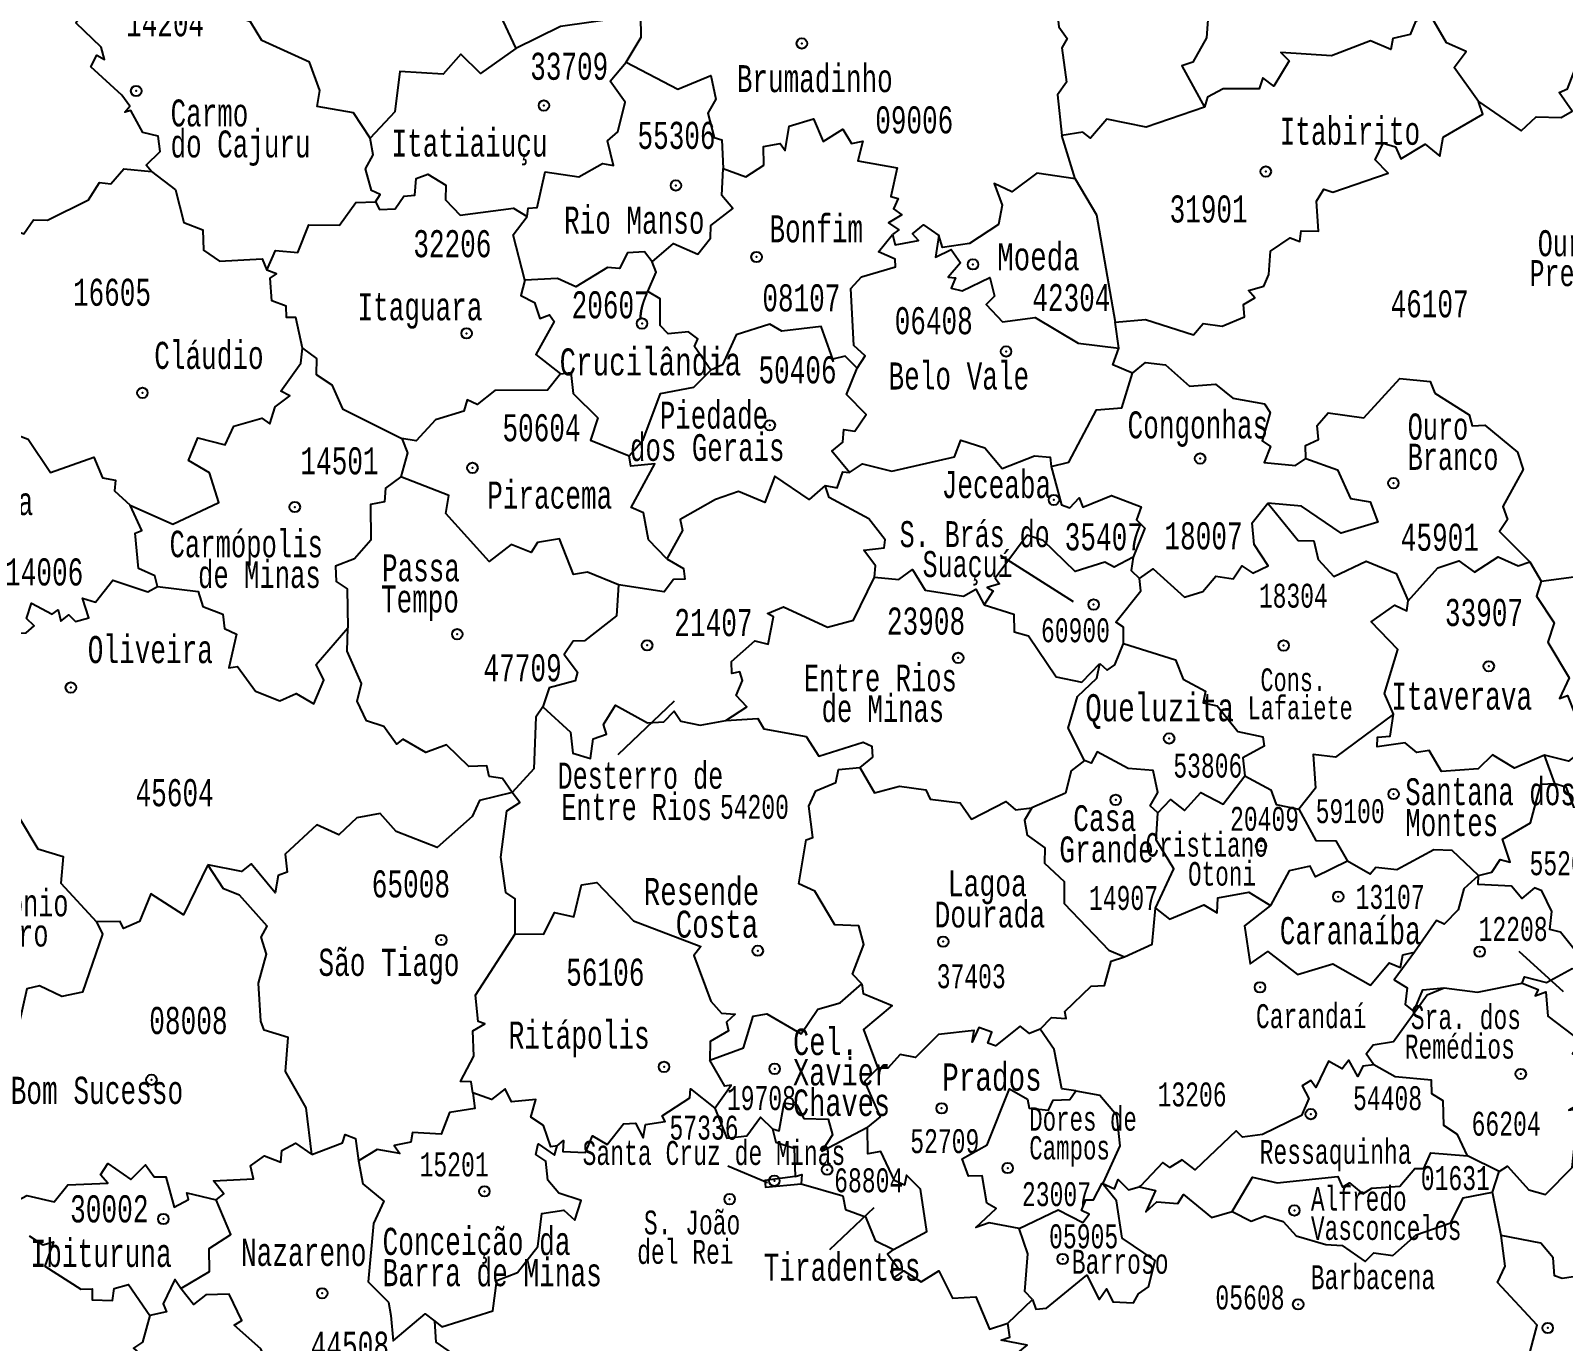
# Model space of a CAD drawing. Header units: millimetres. Extents: x 9851 to 10267, y 23387 to 23778.
# Drawn here: x 10142.13 to 10155.29, y 23512.22 to 23523.47 of the extents above; entities that cross this region are included whole.
import ezdxf
from ezdxf.enums import TextEntityAlignment as Align

# ---------------------------------------------------------------- set-up
doc = ezdxf.new("R2010")
doc.units = ezdxf.units.MM
doc.layers.add('3', color=7, linetype='Continuous')
doc.styles.add('MONOTXT', font='MONOTXT', dxfattribs={"height": 0.2})

# ---------------------------------------------------------------- blocks, each defined once
blk = doc.blocks.new('SEDE')
at = {"layer": '3', "color": 7, "linetype": 'Continuous'}
blk.add_circle((0, 0), 0.00451, dxfattribs=at)

msp = doc.modelspace()

# ---------------------------------------------------------------- linework, layer by layer
at = {"color": 7, "linetype": 'Continuous'}
for p, q in [((10151.102, 23522.198), (10150.988, 23522.57)), ((10151.476, 23520.745), (10151.444, 23520.968)), ((10151.088, 23518.567), (10150.46, 23518.964)), ((10155.004, 23518.909), (10155.102, 23518.743)), ((10147.658, 23517.712), (10147.176, 23517.252)), ((10155.219, 23517.006), (10155.13, 23517.251)), ((10155.292, 23515.218), (10154.913, 23515.565)), ((10148.459, 23513.579), (10148.119, 23513.72)), ((10154.741, 23513.675), (10154.47, 23513.811)), ((10154.684, 23513.499), (10154.741, 23513.675)), ((10154.758, 23513.127), (10154.684, 23513.499)), ((10149.372, 23513.363), (10148.993, 23513.002)), ((10150.523, 23512.373), (10150.735, 23512.578))]:
    msp.add_line(p, q, dxfattribs=at)
for points in [[(10145.334, 23525.121), (10145.621, 23524.954), (10145.592, 23524.827), (10145.769, 23524.664), (10145.79, 23524.52), (10145.679, 23524.464), (10145.769, 23524.225), (10145.701, 23524.124), (10145.783, 23524.016), (10145.979, 23523.997), (10145.978, 23523.774), (10146.142, 23523.652), (10146.3, 23523.317)], [(10152.92, 23524.504), (10152.593, 23524.268), (10152.257, 23523.803), (10152.229, 23523.407), (10152.111, 23523.198), (10152.016, 23523.168), (10152.211, 23522.813)], [(10150.734, 23524.223), (10150.835, 23524.161), (10150.8, 23524.033), (10150.919, 23523.885), (10150.96, 23523.504), (10151.034, 23523.402), (10150.988, 23523.323), (10151.027, 23523.028), (10150.951, 23522.92), (10150.988, 23522.57)], [(10143.172, 23522.26), (10143.126, 23522.314), (10143.246, 23522.433), (10143.229, 23522.563), (10143.098, 23522.595), (10142.995, 23522.785), (10142.943, 23522.769), (10142.985, 23522.822), (10142.917, 23522.915), (10142.651, 23523.16), (10142.704, 23523.259), (10142.769, 23523.223), (10142.741, 23523.327), (10142.523, 23523.538), (10142.639, 23523.709), (10142.331, 23523.703), (10142.321, 23523.78), (10142.144, 23523.891)], [(10145.05, 23522.547), (10144.905, 23522.765), (10144.594, 23522.818), (10144.616, 23522.956), (10144.528, 23523.198), (10144.119, 23523.386), (10144.022, 23523.547), (10143.585, 23523.712), (10143.631, 23523.893), (10143.573, 23523.942)], [(10147.23, 23523.582), (10146.684, 23523.506), (10146.3, 23523.317)], [(10147.248, 23523.198), (10147.376, 23523.413), (10147.374, 23523.6)], [(10154.147, 23523.61), (10154.022, 23523.548), (10153.977, 23523.438), (10153.829, 23523.403), (10153.81, 23523.309), (10153.638, 23523.383), (10153.303, 23523.253), (10152.868, 23523.281), (10152.938, 23523.21), (10152.808, 23522.992), (10152.713, 23523.065), (10152.68, 23522.969), (10152.371, 23522.97), (10152.237, 23522.9), (10152.211, 23522.813)], [(10154.563, 23522.862), (10154.355, 23523.154), (10154.458, 23523.291), (10154.29, 23523.366), (10154.147, 23523.61)], [(10146.3, 23523.317), (10145.995, 23523.102), (10145.828, 23523.267), (10145.676, 23523.095), (10145.303, 23523.12), (10145.26, 23522.774), (10145.05, 23522.547)], [(10146.396, 23521.875), (10146.405, 23521.946), (10146.482, 23521.953), (10146.552, 23522.258), (10146.841, 23522.215), (10147.043, 23522.329), (10147.138, 23522.312), (10147.088, 23522.523), (10147.174, 23522.601), (10147.239, 23522.855), (10147.109, 23523.036), (10147.248, 23523.198)], [(10147.248, 23523.198), (10147.689, 23522.968), (10147.974, 23523.084), (10148.017, 23522.881), (10147.947, 23522.761), (10148.002, 23522.552), (10148.069, 23522.533), (10148.08, 23522.285)], [(10154.563, 23522.862), (10154.929, 23522.61), (10155.059, 23522.73), (10155.274, 23522.723), (10155.368, 23522.779), (10155.256, 23522.939), (10155.327, 23522.969), (10155.412, 23523.185)], [(10152.211, 23522.813), (10151.71, 23522.64), (10151.373, 23522.709), (10151.233, 23522.547), (10151.166, 23522.599), (10150.988, 23522.57)], [(10151.444, 23520.968), (10151.704, 23520.99), (10152.118, 23520.858), (10152.2, 23520.956), (10152.363, 23520.933), (10152.555, 23521.014), (10152.547, 23521.118), (10152.643, 23521.177), (10152.59, 23521.24), (10152.722, 23521.275), (10152.764, 23521.376), (10152.779, 23521.578), (10152.946, 23521.69), (10153.03, 23521.66), (10153.042, 23521.751), (10153.189, 23521.748), (10153.172, 23522.007), (10153.235, 23522.108), (10153.312, 23522.082), (10153.788, 23522.246), (10153.678, 23522.361), (10153.746, 23522.504), (10153.85, 23522.472), (10153.898, 23522.37), (10154.105, 23522.494), (10154.233, 23522.391), (10154.261, 23522.554), (10154.6, 23522.753), (10154.563, 23522.862)], [(10148.08, 23522.285), (10148.273, 23522.215), (10148.429, 23522.315), (10148.425, 23522.474), (10148.57, 23522.502), (10148.612, 23522.441), (10148.647, 23522.65), (10148.854, 23522.713), (10148.939, 23522.517), (10149.106, 23522.625), (10149.181, 23522.501), (10149.278, 23522.521), (10149.237, 23522.353), (10149.574, 23522.291), (10149.519, 23522.047), (10149.581, 23522.03), (10149.542, 23521.94), (10149.612, 23521.888), (10149.499, 23521.821), (10149.588, 23521.759), (10149.534, 23521.72)], [(10145.096, 23521.999), (10145.135, 23522.064), (10145.061, 23522.098), (10145.008, 23522.283), (10145.076, 23522.405), (10145.05, 23522.547)], [(10141.704, 23522.203), (10141.81, 23522.186), (10141.794, 23522.011), (10141.93, 23521.878), (10141.91, 23521.704), (10141.99, 23521.76), (10142.075, 23521.726), (10142.158, 23521.846), (10142.28, 23521.843), (10142.63, 23522.018), (10142.725, 23522.167), (10142.822, 23522.156), (10142.936, 23522.284), (10143.172, 23522.26)], [(10143.172, 23522.26), (10143.378, 23522.103), (10143.449, 23521.824), (10143.613, 23521.759), (10143.619, 23521.585), (10143.757, 23521.491), (10144.121, 23521.51), (10144.161, 23521.414)], [(10145.096, 23521.999), (10145.13, 23521.935), (10145.263, 23521.94), (10145.337, 23522.05), (10145.432, 23522.057), (10145.443, 23522.202), (10145.544, 23522.238), (10145.699, 23522.142), (10145.697, 23522.018), (10145.822, 23521.887), (10146.279, 23521.946), (10146.396, 23521.875)], [(10147.47, 23521.486), (10147.654, 23521.643), (10147.861, 23521.551), (10147.972, 23521.688), (10147.974, 23521.797), (10148.163, 23521.944), (10148.067, 23522.055), (10148.08, 23522.285)], [(10151.102, 23522.198), (10150.771, 23522.247), (10150.557, 23522.085), (10150.406, 23522.157), (10150.474, 23521.971), (10150.444, 23521.806), (10150.193, 23521.643), (10149.962, 23521.609), (10149.932, 23521.711)], [(10151.102, 23522.198), (10151.284, 23521.888), (10151.444, 23520.968)], [(10144.161, 23521.414), (10144.237, 23521.582), (10144.428, 23521.564), (10144.524, 23521.803), (10144.785, 23521.799), (10144.927, 23521.995), (10145.096, 23521.999)], [(10146.378, 23521.327), (10146.278, 23521.717), (10146.396, 23521.875)], [(10149.231, 23520.573), (10149.298, 23520.678), (10149.2, 23520.766), (10149.176, 23521.255), (10149.268, 23521.357), (10149.56, 23521.441), (10149.555, 23521.509), (10149.414, 23521.572), (10149.534, 23521.72)], [(10149.534, 23521.72), (10149.555, 23521.632), (10149.756, 23521.668), (10149.706, 23521.725), (10149.798, 23521.804), (10149.932, 23521.711)], [(10149.932, 23521.711), (10149.901, 23521.526), (10150.037, 23521.59), (10150.117, 23521.476), (10150.012, 23521.353), (10150.073, 23521.347), (10150.038, 23521.26), (10150.132, 23521.237), (10150.37, 23521.352), (10150.41, 23521.191), (10150.336, 23521.119), (10150.478, 23520.971), (10150.759, 23521.008), (10151.126, 23520.786), (10151.476, 23520.745)], [(10147.47, 23521.486), (10147.403, 23521.571), (10147.258, 23521.561), (10147.191, 23521.429), (10147.086, 23521.436), (10146.815, 23521.271), (10146.657, 23521.342), (10146.378, 23521.327)], [(10147.974, 23520.555), (10147.833, 23520.759), (10147.861, 23520.824), (10147.781, 23520.883), (10147.607, 23520.867), (10147.539, 23520.939), (10147.54, 23521.168), (10147.433, 23521.23), (10147.505, 23521.397), (10147.47, 23521.486)], [(10144.469, 23520.744), (10144.412, 23521.007), (10144.331, 23521.007), (10144.327, 23521.105), (10144.205, 23521.15), (10144.19, 23521.344), (10144.244, 23521.383), (10144.161, 23521.414)], [(10146.378, 23521.327), (10146.342, 23521.196), (10146.459, 23521.137), (10146.505, 23520.999), (10146.59, 23521.031), (10146.63, 23520.974), (10146.472, 23520.691), (10146.682, 23520.525)], [(10149.231, 23520.573), (10149.127, 23520.675), (10149.022, 23520.649), (10148.922, 23520.929), (10148.583, 23520.889), (10148.48, 23520.951), (10148.192, 23520.857), (10148.073, 23520.602), (10147.974, 23520.555)], [(10142.988, 23519.397), (10143.355, 23519.234), (10143.75, 23519.418), (10143.669, 23519.674), (10143.49, 23519.779), (10143.57, 23519.973), (10143.805, 23519.913), (10143.879, 23520.073), (10144.118, 23520.142), (10144.187, 23520.093), (10144.234, 23520.241), (10144.359, 23520.335), (10144.282, 23520.374), (10144.453, 23520.614), (10144.469, 23520.744)], [(10144.469, 23520.744), (10144.588, 23520.655), (10144.585, 23520.519), (10144.719, 23520.429), (10144.811, 23520.222), (10145.322, 23519.968)], [(10151.593, 23520.529), (10151.426, 23520.601), (10151.476, 23520.745)], [(10146.682, 23520.525), (10146.773, 23520.534), (10146.793, 23520.356), (10147.004, 23520.145), (10146.941, 23519.955), (10147.272, 23519.82)], [(10147.272, 23519.82), (10147.392, 23519.956), (10147.543, 23520.356), (10147.828, 23520.409), (10147.974, 23520.555)], [(10149.163, 23519.677), (10149.013, 23519.861), (10149.108, 23519.936), (10149.115, 23520.046), (10149.21, 23520.03), (10149.306, 23520.174), (10149.137, 23520.345), (10149.231, 23520.573)], [(10150.895, 23519.729), (10151.048, 23519.764), (10151.284, 23520.215), (10151.502, 23520.231), (10151.593, 23520.529)], [(10151.593, 23520.529), (10151.706, 23520.622), (10151.877, 23520.6), (10152.084, 23520.417), (10152.307, 23520.436), (10152.454, 23520.314), (10152.728, 23520.267), (10152.774, 23520.191), (10152.707, 23519.947), (10152.778, 23519.9), (10152.724, 23519.761), (10152.993, 23519.738), (10153.082, 23519.797)], [(10146.682, 23520.525), (10146.572, 23520.382), (10146.119, 23520.381), (10145.968, 23520.261), (10145.882, 23520.301), (10145.852, 23520.204), (10145.61, 23520.128), (10145.444, 23519.947), (10145.322, 23519.968)], [(10153.082, 23519.797), (10153.079, 23519.908), (10153.19, 23519.961), (10153.179, 23520.08), (10153.272, 23520.189), (10153.58, 23520.146), (10153.887, 23520.483), (10154.149, 23520.459), (10154.188, 23520.358), (10154.485, 23520.171), (10154.509, 23520.078), (10154.619, 23520.083), (10154.898, 23519.852), (10154.948, 23519.702), (10154.773, 23519.386), (10154.812, 23519.272), (10154.744, 23519.169), (10155.004, 23518.909)], [(10141.823, 23520.072), (10142.113, 23519.964), (10142.304, 23519.677), (10142.677, 23519.808), (10142.752, 23519.631), (10142.863, 23519.61), (10142.855, 23519.519), (10142.988, 23519.397)], [(10145.322, 23519.968), (10145.371, 23519.845), (10145.313, 23519.639)], [(10149.163, 23519.677), (10149.276, 23519.75), (10149.527, 23519.687), (10150.065, 23519.81), (10150.121, 23519.954), (10150.326, 23519.887), (10150.474, 23519.711), (10150.753, 23519.82), (10150.887, 23519.807), (10150.895, 23519.729)], [(10147.596, 23518.936), (10147.44, 23519.098), (10147.397, 23519.331), (10147.29, 23519.377), (10147.494, 23519.75), (10147.287, 23519.731), (10147.272, 23519.82)], [(10153.082, 23519.797), (10153.354, 23519.7), (10153.465, 23519.452), (10153.634, 23519.425), (10153.699, 23519.25), (10153.386, 23519.157), (10153.043, 23519.387), (10152.755, 23519.412)], [(10145.313, 23519.639), (10145.182, 23519.543), (10145.172, 23519.425), (10145.053, 23519.401), (10145.056, 23519.095), (10144.916, 23518.935), (10144.753, 23518.872), (10144.756, 23518.742), (10144.851, 23518.677), (10144.858, 23518.342)], [(10147.181, 23518.712), (10146.916, 23518.82), (10146.795, 23518.801), (10146.676, 23519.107), (10146.487, 23519.076), (10146.43, 23518.991), (10146.261, 23519.058), (10146.072, 23518.913), (10145.7, 23519.324), (10145.725, 23519.479), (10145.313, 23519.639)], [(10148.954, 23519.566), (10148.817, 23519.444), (10148.523, 23519.644), (10148.437, 23519.419), (10148.21, 23519.513), (10148.015, 23519.445), (10147.71, 23519.273), (10147.731, 23519.178), (10147.596, 23518.936)], [(10148.954, 23519.566), (10149.057, 23519.546), (10149.106, 23519.681), (10149.163, 23519.677)], [(10150.895, 23519.729), (10150.983, 23519.4), (10151.056, 23519.372), (10151.136, 23519.46), (10151.167, 23519.378), (10151.412, 23519.48), (10151.669, 23519.381), (10151.629, 23519.271), (10151.699, 23519.2), (10151.599, 23518.951)], [(10149.379, 23518.777), (10149.388, 23518.875), (10149.286, 23519.01), (10149.463, 23519.031), (10149.469, 23519.099), (10149.329, 23519.278), (10148.99, 23519.462), (10148.954, 23519.566)], [(10143.224, 23518.698), (10143.2, 23518.79), (10143.061, 23518.852), (10143.032, 23519.156), (10143.088, 23519.178), (10142.988, 23519.397)], [(10151.653, 23518.767), (10151.772, 23518.85), (10152.04, 23518.607), (10152.197, 23518.655), (10152.31, 23518.786), (10152.458, 23518.764), (10152.531, 23518.875), (10152.627, 23518.812), (10152.758, 23518.875), (10152.637, 23519.058), (10152.621, 23519.243), (10152.755, 23519.412)], [(10152.755, 23519.412), (10153.017, 23519.092), (10153.149, 23519.09), (10153.186, 23518.929), (10153.322, 23518.783), (10153.6, 23518.915), (10153.857, 23518.809), (10153.961, 23518.574)], [(10151.599, 23518.951), (10151.437, 23518.864), (10151.355, 23518.907), (10151.102, 23518.826), (10150.827, 23519.092), (10150.69, 23519.139), (10150.414, 23518.768), (10150.451, 23518.722), (10150.347, 23518.688), (10150.396, 23518.66), (10150.32, 23518.541)], [(10151.599, 23518.951), (10151.582, 23518.836), (10151.653, 23518.767)], [(10153.961, 23518.574), (10154.214, 23518.857), (10154.394, 23518.918), (10154.529, 23518.82), (10154.732, 23518.952), (10154.903, 23518.875), (10155.004, 23518.909)], [(10147.596, 23518.936), (10147.738, 23518.851), (10147.751, 23518.762), (10147.652, 23518.758), (10147.574, 23518.653), (10147.181, 23518.712)], [(10149.379, 23518.777), (10149.589, 23518.759), (10149.704, 23518.844), (10149.814, 23518.665), (10150.144, 23518.616), (10150.249, 23518.676), (10150.32, 23518.541)], [(10155.102, 23518.743), (10155.383, 23518.78), (10155.42, 23518.845), (10155.754, 23518.562), (10156.164, 23518.469)], [(10141.339, 23518.465), (10141.594, 23518.426), (10141.609, 23518.498), (10141.718, 23518.533), (10141.82, 23518.437), (10141.832, 23518.292), (10142.097, 23518.3), (10142.165, 23518.36), (10142.098, 23518.424), (10142.142, 23518.556), (10142.319, 23518.461), (10142.37, 23518.498), (10142.393, 23518.399), (10142.462, 23518.455), (10142.519, 23518.398), (10142.633, 23518.428), (10142.579, 23518.598), (10142.692, 23518.562), (10142.841, 23518.751), (10143.141, 23518.653), (10143.224, 23518.698)], [(10143.224, 23518.698), (10143.572, 23518.656), (10143.613, 23518.525), (10143.785, 23518.46), (10143.798, 23518.336), (10143.902, 23518.288), (10143.836, 23518.001), (10143.91, 23518.01), (10144.065, 23517.798), (10144.273, 23517.715), (10144.415, 23517.78), (10144.565, 23517.69), (10144.651, 23517.895), (10144.586, 23518.028), (10144.858, 23518.342)], [(10147.181, 23518.712), (10147.165, 23518.446), (10146.888, 23518.231), (10146.791, 23518.228), (10146.716, 23518.113), (10146.83, 23517.963), (10146.809, 23517.888), (10146.585, 23517.829), (10146.532, 23517.666)], [(10148.102, 23517.548), (10148.283, 23517.665), (10148.19, 23517.761), (10148.245, 23517.89), (10148.222, 23517.964), (10148.154, 23517.952), (10148.151, 23518.053), (10148.352, 23518.232), (10148.467, 23518.202), (10148.513, 23518.438), (10148.461, 23518.465), (10148.597, 23518.523), (10148.974, 23518.348), (10149.197, 23518.41), (10149.379, 23518.777)], [(10151.515, 23518.208), (10151.517, 23518.349), (10151.451, 23518.392), (10151.666, 23518.662), (10151.653, 23518.767)], [(10155.102, 23518.743), (10155.063, 23518.614), (10155.213, 23518.386), (10155.158, 23518.22), (10155.342, 23517.915), (10155.258, 23517.736), (10155.329, 23517.761), (10155.394, 23517.595), (10155.519, 23517.585), (10155.533, 23517.442), (10155.774, 23517.447)], [(10153.835, 23517.601), (10153.757, 23517.779), (10153.871, 23518.156), (10153.642, 23518.394), (10153.846, 23518.537), (10153.949, 23518.488), (10153.961, 23518.574)], [(10150.32, 23518.541), (10150.575, 23518.459), (10150.577, 23518.31), (10150.7, 23518.274), (10150.939, 23517.921), (10151.159, 23517.877), (10151.312, 23518.036)], [(10146.268, 23516.928), (10146.184, 23517.049), (10146.071, 23517.066), (10146.051, 23517.158), (10145.897, 23517.153), (10145.704, 23517.338), (10145.528, 23517.273), (10145.331, 23517.387), (10145.274, 23517.345), (10145.168, 23517.496), (10145.017, 23517.544), (10144.937, 23517.713), (10144.975, 23517.865), (10144.851, 23518.142), (10144.858, 23518.342)], [(10151.312, 23518.036), (10151.377, 23517.98), (10151.441, 23518.025), (10151.515, 23518.208)], [(10151.515, 23518.208), (10151.962, 23518.068), (10152.027, 23517.903), (10152.221, 23517.798), (10152.199, 23517.7), (10152.319, 23517.672), (10152.499, 23517.452), (10152.711, 23517.406), (10152.725, 23517.326), (10152.542, 23517.227), (10152.558, 23517.071)], [(10151.182, 23517.205), (10151.04, 23517.482), (10151.12, 23517.754), (10151.287, 23517.912), (10151.312, 23518.036)], [(10146.532, 23517.666), (10146.47, 23517.575), (10146.453, 23517.133), (10146.268, 23516.928)], [(10146.532, 23517.666), (10146.77, 23517.448), (10146.79, 23517.266), (10146.942, 23517.222), (10146.964, 23517.389), (10147.078, 23517.431), (10147.052, 23517.514), (10147.154, 23517.68), (10147.429, 23517.526), (10147.57, 23517.535), (10147.659, 23517.627), (10147.717, 23517.541), (10147.882, 23517.506), (10148.102, 23517.548)], [(10148.102, 23517.548), (10148.378, 23517.566), (10148.428, 23517.477), (10148.792, 23517.409), (10148.9, 23517.24), (10149.282, 23517.36), (10149.357, 23517.328), (10149.362, 23517.234), (10149.252, 23517.144)], [(10153.835, 23517.601), (10153.337, 23517.233), (10153.143, 23517.255), (10153.163, 23516.967), (10153.022, 23516.786)], [(10155.13, 23517.251), (10154.874, 23517.138), (10154.683, 23517.254), (10154.562, 23517.132), (10154.245, 23517.109), (10154.141, 23517.289), (10154.035, 23517.274), (10153.933, 23517.356), (10153.693, 23517.32), (10153.697, 23517.403), (10153.805, 23517.412), (10153.835, 23517.601)], [(10155.774, 23517.447), (10155.805, 23517.194), (10155.715, 23517.233), (10155.654, 23517.138), (10155.548, 23517.14), (10155.561, 23517.074), (10155.403, 23517.249), (10155.336, 23517.197), (10155.13, 23517.251)], [(10151.812, 23516.755), (10151.745, 23516.815), (10151.812, 23516.93), (10151.771, 23517.119), (10151.556, 23517.136), (10151.29, 23517.277), (10151.24, 23517.18), (10151.182, 23517.205)], [(10149.271, 23515.286), (10149.19, 23515.371), (10149.287, 23515.623), (10149.245, 23515.785), (10149.038, 23515.793), (10148.866, 23516.082), (10148.73, 23516.146), (10148.793, 23516.523), (10148.848, 23516.543), (10148.814, 23516.811), (10148.876, 23516.944), (10149.047, 23517.016), (10149.071, 23517.128), (10149.252, 23517.144)], [(10149.252, 23517.144), (10149.379, 23516.927), (10149.592, 23516.985), (10149.819, 23516.952), (10149.856, 23516.873), (10150.115, 23516.842), (10150.211, 23516.699), (10150.507, 23516.851), (10150.588, 23516.78), (10150.73, 23516.797)], [(10151.182, 23517.205), (10151.067, 23517.116), (10151.017, 23516.923), (10150.73, 23516.797)], [(10151.812, 23516.755), (10151.919, 23516.868), (10152.041, 23516.776), (10152.179, 23516.929), (10152.373, 23516.828), (10152.558, 23517.071)], [(10152.558, 23517.071), (10152.78, 23516.951), (10152.826, 23516.827), (10153.022, 23516.786)], [(10154.563, 23516.218), (10154.678, 23516.245), (10154.749, 23516.354), (10154.835, 23516.332), (10154.771, 23516.53), (10155.011, 23516.668), (10155.098, 23517.001), (10155.219, 23517.006)], [(10155.219, 23517.006), (10155.314, 23516.978), (10155.389, 23516.784), (10155.553, 23516.801), (10155.549, 23516.683), (10155.464, 23516.628), (10155.625, 23516.481), (10155.889, 23516.429), (10156.042, 23516.497), (10156.13, 23516.676), (10156.322, 23516.547), (10156.497, 23516.558)], [(10141.689, 23516.85), (10141.794, 23516.864), (10141.867, 23516.761), (10142.04, 23516.709), (10142.196, 23516.447), (10142.415, 23516.381), (10142.394, 23516.151), (10142.699, 23515.819)], [(10146.268, 23516.928), (10145.989, 23516.86), (10145.925, 23516.722), (10145.624, 23516.456), (10145.272, 23516.594), (10145.136, 23516.748), (10144.936, 23516.713), (10144.781, 23516.565), (10144.591, 23516.652), (10144.321, 23516.401), (10144.338, 23516.245), (10144.259, 23516.216), (10144.233, 23516.068), (10144.028, 23516.316), (10143.945, 23516.25), (10143.655, 23516.308)], [(10146.294, 23515.716), (10146.293, 23516.017), (10146.213, 23516.071), (10146.172, 23516.375), (10146.222, 23516.773), (10146.335, 23516.843), (10146.268, 23516.928)], [(10150.73, 23516.797), (10150.665, 23516.693), (10150.69, 23516.563), (10150.841, 23516.454), (10150.837, 23516.323), (10151.007, 23516.164), (10151.007, 23515.977), (10151.39, 23515.575), (10151.525, 23515.518)], [(10151.79, 23515.937), (10151.949, 23516.275), (10151.797, 23516.522), (10151.812, 23516.755)], [(10153.022, 23516.786), (10153.168, 23516.516), (10153.34, 23516.513), (10153.438, 23516.34)], [(10153.438, 23516.34), (10153.164, 23516.204), (10153.12, 23516.297), (10152.937, 23516.258), (10152.777, 23515.958)], [(10154.563, 23516.218), (10154.338, 23516.432), (10154.179, 23516.436), (10153.863, 23516.264), (10153.682, 23516.284), (10153.634, 23516.228), (10153.438, 23516.34)], [(10143.655, 23516.308), (10143.448, 23515.88), (10143.167, 23516.06), (10143.068, 23515.822), (10142.931, 23515.762), (10142.902, 23515.821), (10142.699, 23515.819)], [(10144.548, 23513.822), (10144.499, 23514.222), (10144.322, 23514.534), (10144.344, 23514.825), (10144.14, 23514.889), (10144.11, 23514.966), (10144.092, 23515.292), (10144.159, 23515.542), (10144.113, 23515.686), (10144.166, 23515.782), (10143.927, 23516.048), (10143.79, 23516.101), (10143.655, 23516.308)], [(10154.563, 23516.218), (10154.439, 23516.103), (10154.39, 23515.923), (10154.27, 23515.8), (10154.204, 23515.831), (10154.015, 23515.558)], [(10155.519, 23515.415), (10155.269, 23515.731), (10155.176, 23515.754), (10155.193, 23515.909), (10155.107, 23516.085), (10155.044, 23516.11), (10154.936, 23516.02), (10154.847, 23516.124), (10154.56, 23516.139), (10154.563, 23516.218)], [(10146.294, 23515.716), (10146.541, 23515.713), (10146.631, 23515.899), (10146.797, 23515.861), (10146.864, 23516.136), (10146.996, 23516.156), (10147.309, 23515.828), (10147.888, 23515.606), (10147.829, 23515.53), (10147.973, 23515.139), (10148.065, 23515.035), (10148.183, 23515.027), (10148.107, 23514.959), (10148.124, 23514.884), (10147.968, 23514.793), (10147.966, 23514.63)], [(10151.79, 23515.937), (10151.912, 23515.842), (10152.207, 23515.965), (10152.319, 23515.895), (10152.327, 23516.026), (10152.592, 23516.074), (10152.777, 23515.958)], [(10151.525, 23515.518), (10151.763, 23515.628), (10151.79, 23515.937)], [(10152.777, 23515.958), (10152.554, 23515.784), (10152.605, 23515.458), (10152.756, 23515.563), (10153.009, 23515.368), (10153.313, 23515.459), (10153.637, 23515.276), (10153.797, 23515.466), (10153.894, 23515.428), (10153.914, 23515.536), (10154.015, 23515.558)], [(10142.699, 23515.819), (10142.751, 23515.714), (10142.581, 23515.214), (10142.401, 23515.178), (10142.21, 23515.27), (10142.103, 23515.243), (10142.032, 23514.937), (10141.917, 23514.886), (10141.901, 23514.748), (10141.675, 23514.744), (10141.385, 23514.896), (10141.194, 23514.635), (10141.028, 23514.672), (10140.959, 23514.534), (10141.014, 23514.487), (10141.044, 23514.386)], [(10145.93, 23514.352), (10145.915, 23514.445), (10145.826, 23514.449), (10145.938, 23514.667), (10145.932, 23514.883), (10146.033, 23514.942), (10145.975, 23514.963), (10145.953, 23515.188), (10146.294, 23515.716)], [(10154.015, 23515.558), (10153.84, 23515.322), (10153.95, 23515.251), (10153.934, 23515.11), (10154.009, 23515.05), (10154.086, 23515.234), (10154.268, 23515.252)], [(10150.802, 23514.898), (10150.898, 23514.997), (10151.025, 23514.988), (10151.013, 23515.048), (10151.24, 23515.267), (10151.352, 23515.273), (10151.411, 23515.482), (10151.525, 23515.518)], [(10154.938, 23515.293), (10154.958, 23515.347), (10155.148, 23515.298), (10155.368, 23515.417), (10155.519, 23515.415)], [(10147.966, 23514.63), (10148.253, 23514.738), (10148.337, 23515.01), (10148.454, 23515.028), (10148.75, 23514.857), (10148.893, 23515.07), (10149.085, 23515.123), (10149.271, 23515.286)], [(10149.271, 23515.286), (10149.28, 23515.205), (10149.531, 23515.102), (10149.283, 23514.895), (10149.408, 23514.563)], [(10154.268, 23515.252), (10154.556, 23515.215), (10154.938, 23515.293)], [(10154.938, 23515.293), (10155.076, 23515.238), (10155.051, 23515.183), (10155.142, 23515.217), (10155.16, 23515.009), (10155.446, 23514.792), (10155.37, 23514.687), (10155.48, 23514.661), (10155.495, 23514.393), (10155.57, 23514.332), (10155.34, 23514.203), (10155.568, 23514.238), (10155.625, 23514.145)], [(10153.666, 23514.591), (10153.6, 23514.685), (10153.659, 23514.764), (10153.834, 23514.792), (10154.123, 23515.192), (10154.268, 23515.252)], [(10150.802, 23514.898), (10150.708, 23514.859), (10150.63, 23514.924), (10150.416, 23514.755), (10150.352, 23514.778), (10150.387, 23514.871), (10150.275, 23514.912), (10150.216, 23514.786), (10150.234, 23514.887), (10149.929, 23514.852), (10149.732, 23514.653), (10149.6, 23514.681), (10149.494, 23514.562), (10149.408, 23514.563)], [(10151.108, 23514.367), (10150.987, 23514.386), (10150.92, 23514.723), (10150.802, 23514.898)], [(10148.007, 23514.22), (10148.149, 23514.416), (10148.095, 23514.407), (10147.966, 23514.63)], [(10153.666, 23514.591), (10153.57, 23514.58), (10153.529, 23514.49), (10153.452, 23514.632), (10153.392, 23514.558), (10153.277, 23514.622), (10153.167, 23514.398), (10153.123, 23514.457), (10153.05, 23514.41), (10153.108, 23514.302), (10153.045, 23514.156), (10152.709, 23513.993), (10152.538, 23513.97), (10152.483, 23514.024), (10152.132, 23513.69), (10152.019, 23513.777), (10151.915, 23513.709), (10151.853, 23513.754), (10151.663, 23513.551), (10151.652, 23513.545)], [(10149.408, 23514.563), (10149.294, 23514.447), (10149.426, 23514.145), (10149.32, 23514.055)], [(10154.47, 23513.811), (10154.384, 23513.994), (10154.266, 23514.071), (10154.26, 23514.282), (10154.162, 23514.342), (10154.161, 23514.459), (10153.848, 23514.488), (10153.666, 23514.591)], [(10145.93, 23514.352), (10145.947, 23514.215), (10145.73, 23514.182), (10145.659, 23513.997), (10145.412, 23514.009), (10145.397, 23513.926), (10145.255, 23513.898), (10145.303, 23513.83), (10145.11, 23513.865), (10144.95, 23513.766)], [(10146.654, 23513.897), (10146.599, 23513.888), (10146.537, 23514.07), (10146.428, 23514.141), (10146.471, 23514.295), (10146.262, 23514.273), (10146.208, 23514.384), (10146.09, 23514.293), (10145.93, 23514.352)], [(10146.654, 23513.897), (10146.708, 23513.941), (10146.702, 23513.847), (10146.897, 23513.839), (10146.958, 23513.982), (10147.083, 23513.906), (10147.224, 23514.084), (10147.327, 23514.091), (10147.392, 23513.965), (10147.413, 23514.079), (10147.581, 23514.104), (10147.557, 23514.153), (10147.794, 23514.307), (10147.799, 23514.386), (10148.007, 23514.22)], [(10150.621, 23513.186), (10150.362, 23513.236), (10150.25, 23513.194), (10150.422, 23513.358), (10150.342, 23513.404), (10150.304, 23513.638), (10150.185, 23513.635), (10150.132, 23513.785), (10150.347, 23513.904), (10150.537, 23514.385), (10150.692, 23514.297), (10150.707, 23514.218), (10150.871, 23514.203), (10150.913, 23514.287), (10151.056, 23514.294), (10151.108, 23514.367)], [(10151.108, 23514.367), (10151.313, 23514.331), (10151.455, 23514.163), (10151.484, 23513.896), (10151.342, 23513.582), (10151.334, 23513.574)], [(10148.007, 23514.22), (10148.112, 23513.962), (10148.284, 23513.983), (10148.401, 23514.141), (10148.504, 23514.043)], [(10148.504, 23514.043), (10148.56, 23514.026), (10148.604, 23514.265), (10148.713, 23514.248), (10148.771, 23514.13), (10148.981, 23514.124), (10149.019, 23513.991), (10148.928, 23513.85), (10149.32, 23514.055)], [(10154.741, 23513.675), (10154.813, 23513.721), (10154.995, 23513.519), (10155.139, 23513.477), (10155.369, 23513.709), (10155.385, 23513.869), (10155.625, 23514.145)], [(10144.548, 23513.822), (10144.812, 23513.922), (10144.836, 23513.992), (10144.922, 23513.96), (10144.95, 23513.766)], [(10148.504, 23514.043), (10148.533, 23513.928), (10148.69, 23513.876), (10148.699, 23513.633)], [(10149.541, 23513.007), (10149.828, 23513.161), (10149.774, 23513.523), (10149.652, 23513.644), (10149.636, 23513.559), (10149.551, 23513.599), (10149.434, 23513.847), (10149.322, 23513.827), (10149.32, 23514.055)], [(10143.726, 23513.431), (10143.792, 23513.484), (10143.705, 23513.596), (10144.047, 23513.614), (10144.023, 23513.724), (10144.141, 23513.811), (10144.281, 23513.756), (10144.29, 23513.857), (10144.407, 23513.92), (10144.548, 23513.822)], [(10145.605, 23512.392), (10145.664, 23512.343), (10146.103, 23512.478), (10146.138, 23512.74), (10146.313, 23512.809), (10146.489, 23513.032), (10146.522, 23513.315), (10146.711, 23513.344), (10146.805, 23513.258), (10146.86, 23513.426), (10146.67, 23513.49), (10146.575, 23513.6), (10146.558, 23513.763), (10146.47, 23513.821), (10146.491, 23513.912), (10146.632, 23513.817), (10146.654, 23513.897)], [(10152.45, 23513.332), (10152.625, 23513.628), (10152.834, 23513.578), (10153.355, 23513.633), (10153.395, 23513.542), (10153.455, 23513.579), (10153.572, 23513.484), (10153.649, 23513.533), (10153.887, 23513.549), (10154.016, 23513.7), (10154.094, 23513.702), (10154.155, 23513.835), (10154.47, 23513.811)], [(10141.968, 23513.235), (10142.028, 23513.429), (10142.103, 23513.47), (10142.338, 23513.415), (10142.454, 23513.561), (10142.796, 23513.574), (10142.735, 23513.646), (10142.798, 23513.743), (10142.995, 23513.607), (10143.122, 23513.732), (10143.194, 23513.63), (10143.294, 23513.629), (10143.366, 23513.369), (10143.49, 23513.434), (10143.475, 23513.491), (10143.726, 23513.431)], [(10144.95, 23513.766), (10144.985, 23513.571), (10145.167, 23513.42), (10145.079, 23513.23), (10145.033, 23512.727), (10145.207, 23512.554), (10145.227, 23512.44), (10145.248, 23512.223), (10145.521, 23512.455), (10145.605, 23512.392)], [(10148.699, 23513.633), (10148.437, 23513.597), (10148.443, 23513.541), (10148.749, 23513.569)], [(10148.699, 23513.633), (10148.755, 23513.649), (10148.749, 23513.569)], [(10148.749, 23513.569), (10149.107, 23513.468), (10149.13, 23513.348), (10149.3, 23513.287), (10149.384, 23513.083), (10149.541, 23513.007)], [(10150.621, 23513.186), (10150.955, 23513.346), (10151.166, 23513.239), (10151.222, 23513.309), (10151.155, 23513.34), (10151.194, 23513.433), (10151.26, 23513.433), (10151.334, 23513.574)], [(10150.735, 23512.578), (10150.764, 23512.494), (10150.855, 23512.503), (10151.202, 23512.785), (10151.306, 23512.576), (10151.371, 23512.668), (10151.424, 23512.558), (10151.603, 23512.548), (10151.644, 23512.625), (10151.73, 23512.685), (10151.788, 23512.911), (10151.505, 23513.103), (10151.455, 23513.424), (10151.334, 23513.574)], [(10151.334, 23513.574), (10151.439, 23513.528), (10151.47, 23513.608), (10151.56, 23513.519), (10151.652, 23513.545)], [(10143.423, 23512.672), (10143.67, 23512.817), (10143.667, 23513.014), (10143.854, 23513.136), (10143.726, 23513.431)], [(10151.652, 23513.545), (10151.79, 23513.511), (10151.709, 23513.329), (10151.803, 23513.416), (10151.984, 23513.402), (10152.03, 23513.478), (10152.272, 23513.28), (10152.45, 23513.332)], [(10152.45, 23513.332), (10152.612, 23513.25), (10152.729, 23513.294), (10152.888, 23513.247), (10152.999, 23513.123), (10153.253, 23513.049), (10153.392, 23513.041), (10153.592, 23512.902), (10153.665, 23512.977), (10153.827, 23512.953), (10154.029, 23513.131), (10154.325, 23513.236), (10154.431, 23513.449), (10154.684, 23513.499)], [(10150.735, 23512.578), (10150.67, 23512.646), (10150.695, 23512.97), (10150.621, 23513.186)], [(10142.122, 23513.122), (10142.24, 23513.047), (10142.331, 23513.071), (10142.256, 23512.863), (10142.565, 23512.664), (10142.663, 23512.669), (10142.662, 23512.573), (10142.837, 23512.569), (10142.853, 23512.671), (10142.975, 23512.704), (10143.158, 23512.439)], [(10155.215, 23511.729), (10155.119, 23511.756), (10155.086, 23511.932), (10154.985, 23512.043), (10155.068, 23512.356), (10154.726, 23512.722), (10154.792, 23512.863), (10154.758, 23513.127)], [(10156.217, 23512.839), (10156.005, 23512.81), (10155.827, 23512.873), (10155.753, 23512.775), (10155.707, 23512.821), (10155.283, 23512.757), (10155.216, 23512.78), (10155.204, 23512.933), (10155.098, 23513.061), (10154.758, 23513.127)], [(10149.541, 23513.007), (10149.49, 23512.968), (10149.582, 23512.845), (10149.518, 23512.818), (10149.541, 23512.759), (10149.63, 23512.823), (10149.778, 23512.727), (10149.931, 23512.824), (10150.049, 23512.588), (10150.25, 23512.599), (10150.367, 23512.322), (10150.523, 23512.373)], [(10143.423, 23512.672), (10143.373, 23512.748), (10143.271, 23512.539), (10143.301, 23512.472), (10143.158, 23512.439)], [(10144.727, 23511.329), (10144.613, 23511.37), (10144.574, 23511.485), (10144.623, 23511.623), (10144.744, 23511.613), (10144.772, 23511.714), (10144.43, 23511.894), (10144.375, 23512.003), (10144.197, 23511.97), (10144.112, 23512.153), (10143.883, 23512.355), (10143.949, 23512.395), (10143.839, 23512.622), (10143.638, 23512.618), (10143.532, 23512.533), (10143.423, 23512.672)], [(10143.158, 23512.439), (10143.094, 23512.211), (10143.017, 23512.16), (10143.241, 23511.965), (10143.224, 23511.674), (10143.313, 23511.503), (10143.31, 23511.332), (10143.242, 23511.297), (10143.087, 23511.298), (10142.976, 23511.102), (10142.705, 23511.021), (10142.571, 23510.856)], [(10145.008, 23511.698), (10145.076, 23511.813), (10145.206, 23511.791), (10145.465, 23511.98), (10145.672, 23511.999), (10145.784, 23512.093), (10145.617, 23512.211), (10145.605, 23512.392)], [(10150.692, 23511.158), (10150.574, 23511.249), (10150.606, 23511.342), (10150.499, 23511.38), (10150.606, 23511.587), (10150.571, 23511.634), (10150.67, 23511.679), (10150.639, 23511.721), (10150.722, 23511.771), (10150.778, 23511.715), (10150.873, 23511.827), (10150.686, 23511.931), (10150.639, 23512.049), (10150.547, 23512.063), (10150.657, 23512.076), (10150.611, 23512.122), (10150.688, 23512.184), (10150.467, 23512.228), (10150.541, 23512.252), (10150.523, 23512.373)]]:
    msp.add_lwpolyline(points, dxfattribs=at)
for p in [(10148.755, 23523.36), (10143.041, 23522.952), (10146.541, 23522.827), (10152.738, 23522.26), (10147.674, 23522.141), (10148.366, 23521.527), (10150.224, 23521.463), (10147.383, 23520.955), (10145.877, 23520.871), (10150.508, 23520.716), (10143.094, 23520.36), (10148.48, 23520.082), (10152.174, 23519.796), (10145.927, 23519.716), (10153.833, 23519.585), (10144.402, 23519.38), (10150.919, 23519.441), (10151.26, 23518.543), (10145.797, 23518.288), (10147.427, 23518.193), (10152.891, 23518.191), (10150.097, 23518.085), (10154.652, 23518.013), (10142.48, 23517.83), (10151.908, 23517.393), (10151.449, 23516.866), (10153.835, 23516.916), (10152.697, 23516.471), (10153.36, 23516.035), (10145.66, 23515.663), (10148.377, 23515.571), (10149.969, 23515.649), (10154.574, 23515.563), (10152.688, 23515.257), (10147.572, 23514.574), (10148.522, 23514.557), (10154.927, 23514.513), (10143.172, 23514.463), (10149.955, 23514.218), (10153.124, 23514.168), (10148.972, 23513.691), (10150.522, 23513.705), (10148.519, 23513.596), (10146.03, 23513.505), (10148.135, 23513.438), (10152.983, 23513.341), (10143.274, 23513.268), (10150.994, 23512.924), (10144.638, 23512.63), (10153.016, 23512.535), (10155.158, 23512.332)]:
    msp.add_point(p, dxfattribs=at)

# ---------------------------------------------------------------- block references
for p, xscale, yscale, zscale, rotation in [((10148.755, 23523.36), 10, 10, 10, 1.367236240745541), ((10143.041, 23522.952), 10, 10, 10, 1.211116946451064), ((10146.541, 23522.827), 10, 10, 10, 1.306123455105271), ((10152.738, 23522.26), 9.999999999999998, 9.999999999999998, 9.999999999999998, 1.472391137857829), ((10147.674, 23522.141), 10.00001546304039, 10.00001546304039, 10, 1.335476467771499), ((10148.366, 23521.527), 10, 10, 10, 1.352826512009667), ((10150.224, 23521.463), 10.00001880368974, 10.00001880368974, 10, 1.403263655956192), ((10147.383, 23520.955), 10.00001877864464, 10.00001877864464, 10, 1.324800979690558), ((10145.877, 23520.871), 10, 10, 10, 1.283172031455899), ((10150.508, 23520.716), 10, 10, 10, 1.409671582834419), ((10143.094, 23520.36), 10.00002082681386, 10.00002082681386, 10, 1.204442693197841), ((10148.48, 23520.082), 10, 10, 10, 1.352826512009667), ((10145.927, 23519.716), 9.999985833322569, 9.999985833322569, 10, 1.2813048641338), ((10152.174, 23519.796), 10, 10, 10, 1.453440554009238), ((10153.833, 23519.585), 10.00001955319982, 10.00001955319982, 10, 1.498276311957104), ((10150.919, 23519.441), 9.999989900075253, 9.999989900075253, 10, 1.418213322164082), ((10144.402, 23519.38), 9.999999999999998, 9.999999999999998, 9.999999999999998, 1.237802723491176), ((10151.26, 23518.543), 9.99997686226132, 9.99997686226132, 10, 1.425954910162616), ((10145.797, 23518.288), 10, 10, 10, 1.273563497663694), ((10147.427, 23518.193), 10, 10, 10, 1.318666107854347), ((10152.891, 23518.191), 9.999986005603121, 9.999986005603121, 10, 1.470257401872751), ((10150.097, 23518.085), 10.00002104669035, 10.00002104669035, 10, 1.392854880614299), ((10154.652, 23518.013), 10.00001837998288, 10.00001837998288, 10, 1.518293740318339), ((10142.48, 23517.83), 10.00002001376955, 10.00002001376955, 10, 1.178557188096864), ((10151.908, 23517.393), 10, 10, 10, 1.441431434489113), ((10151.449, 23516.866), 9.999983818973451, 9.999983818973451, 10, 1.427555245313065), ((10153.835, 23516.916), 10, 10, 10, 1.49400889599005), ((10152.697, 23516.471), 10, 10, 10, 1.461448893171209), ((10153.36, 23516.035), 9.99997900118736, 9.99997900118736, 10, 1.479065923122201), ((10145.66, 23515.663), 10, 10, 10, 1.261287584123357), ((10149.969, 23515.649), 9.999980438413552, 9.999980438413552, 10, 1.383252729940964), ((10148.377, 23515.571), 9.999979773251935, 9.999979773251935, 10, 1.338150013880053), ((10154.574, 23515.563), 10, 10, 10, 1.512159380131356), ((10152.688, 23515.257), 9.999981380807082, 9.999981380807082, 10, 1.45878170891189), ((10147.572, 23514.574), 10.00001497113693, 10.00001497113693, 10, 1.312258360044775), ((10143.172, 23514.463), 10, 10, 10, 1.185764879694502), ((10148.522, 23514.557), 9.999985213264338, 9.999985213264338, 10, 1.339483675627725), ((10154.927, 23514.513), 9.999980472240841, 9.999980472240841, 10, 1.520167790596915), ((10149.955, 23514.218), 10.00001015390795, 10.00001015390795, 10, 1.379245388833279), ((10153.124, 23514.168), 9.999978840724548, 9.999978840724548, 10, 1.468657097206764), ((10148.972, 23513.691), 9.999980181130994, 9.999980181130994, 10, 1.349625741460379), ((10150.522, 23513.705), 9.999979023630459, 9.999979023630459, 10, 1.393928271762452), ((10148.519, 23513.596), 10.0000198059277, 10.0000198059277, 10, 1.336543394640604), ((10146.03, 23513.505), 10.00001377298277, 10.00001377298277, 10, 1.264488460599365), ((10148.135, 23513.438), 10.00001985536739, 10.00001985536739, 10, 1.325067712560467), ((10143.274, 23513.268), 10, 10, 10, 1.183897645242057), ((10152.983, 23513.341), 9.999999999999998, 9.999999999999998, 9.999999999999998, 1.463049200686591), ((10150.994, 23512.924), 9.999981381349185, 9.999981381349185, 10, 1.405403991371203), ((10144.638, 23512.63), 9.999988818904015, 9.999988818904015, 10, 1.220992166046136), ((10153.016, 23512.535), 9.999999999999996, 9.999999999999996, 9.999999999999996, 1.461982329263206), ((10155.158, 23512.332), 10, 10, 10, 1.522568189953408)]:
    msp.add_blockref('SEDE', p, dxfattribs=dict(at, xscale=xscale, yscale=yscale, zscale=zscale, rotation=rotation))

# ---------------------------------------------------------------- texts
at = {"color": 7, "linetype": 'Continuous', "style": 'MONOTXT'}
for s, height, rotation, width, p in [('14204', 0.2319, 360, 0.666663, (10143.289, 23523.537)), ('33709', 0.232, 0, 0.666663, (10146.758, 23523.164)), ('09006', 0.232, 0, 0.666671, (10149.72, 23522.704)), ('31901', 0.2321, 0, 0.666663, (10152.247, 23521.939)), ('16605', 0.2322, 360, 0.666663, (10142.833, 23521.224)), ('20607', 0.2323, 360, 0.666667, (10147.114, 23521.116)), ('08107', 0.2322, 360, 0.666663, (10148.751, 23521.176)), ('46107', 0.2322, 360, 0.666663, (10154.144, 23521.125)), ('06408', 0.2323, 360, 0.666667, (10149.887, 23520.98)), ('50406', 0.2323, 360, 0.666663, (10148.718, 23520.558)), ('14501', 0.2325, 360, 0.666659, (10144.786, 23519.777)), ('18007', 0.2325, 360, 0.666675, (10152.203, 23519.133)), ('45901', 0.2325, 360, 0.666663, (10154.232, 23519.121)), ('14006', 0.2326, 360, 0.666667, (10142.251, 23518.823)), ('18304', 0.205, 360, 0.666667, (10152.974, 23518.619)), ('33907', 0.2326, 0, 0.666671, (10154.611, 23518.475)), ('21407', 0.2327, 0, 0.666667, (10147.996, 23518.388)), ('23908', 0.2327, 0, 0.666671, (10149.821, 23518.401)), ('47709', 0.2327, 0, 0.666659, (10146.358, 23518)), ('53806', 0.2052, 0, 0.666676, (10152.24, 23517.16)), ('45604', 0.2329, 360, 0.666667, (10143.371, 23516.928)), ('54200', 0.2053, 360, 0.666662, (10148.348, 23516.806)), ('59100', 0.2053, 360, 0.666662, (10153.462, 23516.769)), ('20409', 0.2053, 360, 0.666662, (10152.727, 23516.703)), ('14907', 0.2054, 360, 0.666662, (10151.516, 23516.024)), ('13107', 0.2054, 360, 0.666671, (10153.805, 23516.033)), ('12208', 0.2054, 360, 0.666667, (10154.861, 23515.758)), ('37403', 0.2053, 360, 0.666676, (10150.209, 23515.352)), ('08008', 0.2332, 360, 0.666667, (10143.489, 23514.972)), ('13206', 0.2056, 360, 0.666667, (10152.105, 23514.337)), ('54408', 0.2056, 0, 0.666671, (10153.783, 23514.305)), ('66204', 0.2056, 0, 0.666667, (10154.801, 23514.086)), ('68804', 0.2057, 0, 0.666662, (10149.329, 23513.6)), ('01631', 0.2057, 0, 0.666662, (10154.365, 23513.619)), ('30002', 0.2334, 360, 0.666671, (10142.81, 23513.355)), ('05905', 0.2058, 360, 0.666671, (10151.174, 23513.119)), ('05608', 0.2059, 0, 0.666671, (10152.602, 23512.594)), ('44508', 0.2336, 0, 0.666667, (10144.875, 23512.184))]:
    msp.add_text(s, height=height, rotation=rotation, dxfattribs=dict(at, width=width)).set_placement(p, align=Align.MIDDLE)
for s, height, rotation, width, p in [('Brumadinho', 0.2319, 0, 0.666663, (10148.197, 23523.174)), ('Carmo ', 0.2313, 359.995, 0.666667, (10143.336, 23522.879)), ('do Cajuru', 0.2313, 359.995, 0.666667, (10143.336, 23522.613)), ('Caranda%%237', 0.20548, 0, 0.666667, (10152.653, 23515.112)), ('Concei%%231%%227o da ', 0.23293, 359.9973, 0.666663, (10145.156, 23513.192)), ('Barra de Minas', 0.23293, 359.9973, 0.666663, (10145.156, 23512.924))]:
    msp.add_text(s, height=height, rotation=rotation, dxfattribs=dict(at, width=width)).set_placement(p, align=Align.TOP_LEFT)
at = {"color": 7, "linetype": 'Continuous', "style": 'MONOTXT', "width": 0.666663}
msp.add_text('Itatiaiu%%231u', height=0.23204, dxfattribs=at).set_placement((10146.572, 23522.621), align=Align.TOP_RIGHT)
at = {"color": 7, "linetype": 'Continuous', "style": 'MONOTXT'}
for s, height, width, p in [('55306', 0.232, 0.666667, (10147.679, 23522.571)), ('32206', 0.2322, 0.666663, (10145.755, 23521.641)), ('42304', 0.2322, 0.666659, (10151.069, 23521.178)), ('50604', 0.2324, 0.666667, (10146.52, 23520.061)), ('35407', 0.2326, 0.666667, (10151.347, 23519.125)), ('60900', 0.2051, 0.666667, (10151.104, 23518.322)), ('55207', 0.2053, 0.666671, (10155.298, 23516.322)), ('65008', 0.233, 0.666659, (10145.399, 23516.145)), ('56106', 0.2331, 0.666667, (10147.068, 23515.387)), ('19708', 0.2056, 0.666658, (10148.408, 23514.306)), ('52709', 0.2056, 0.666667, (10149.982, 23513.936)), ('15201', 0.2057, 0.666667, (10145.77, 23513.736)), ('23007', 0.2057, 0.666671, (10150.941, 23513.481)), ('Barbacena', 0.2058, 0.666662, (10153.658, 23512.777))]:
    msp.add_text(s, height=height, dxfattribs=dict(at, width=width)).set_placement(p, align=Align.MIDDLE)
for s, height, rotation, width, p in [('Itabirito', 0.232, 360, 0.666671, (10152.858, 23522.49)), ('Cl%%225udio', 0.23234, 0, 0.666667, (10143.196, 23520.566)), ('Ouro ', 0.2251, 359.9993, 0.666663, (10153.956, 23519.958)), ('Branco', 0.2251, 359.9993, 0.666663, (10153.956, 23519.699)), ('Oliveira', 0.2327, 0, 0.666663, (10142.625, 23518.04)), ('Dores de ', 0.2001, 359.9954, 0.666662, (10150.707, 23514.026)), ('Campos', 0.2001, 359.9954, 0.666662, (10150.707, 23513.779))]:
    msp.add_text(s, height=height, rotation=rotation, dxfattribs=dict(at, width=width)).set_placement(p)
for s, height, rotation, width, p in [('Rio Manso', 0.2321, 360, 0.666671, (10147.919, 23521.959)), ('Ouro ', 0.2233, 0.0067, 0.666667, (10155.717, 23521.757)), ('Preto', 0.2233, 0.0067, 0.666667, (10155.646, 23521.5)), ('Carm%%243polis ', 0.22811, 359.9942, 0.666663, (10144.775, 23519.177)), ('de Minas', 0.2281, 359.9942, 0.666663, (10144.625, 23518.914)), ('Entre Rios ', 0.22765, 359.9941, 0.666671, (10150.217, 23518.026)), ('de Minas', 0.2277, 359.9941, 0.666671, (10149.976, 23517.763)), ('Itaverava', 0.2327, 360, 0.666663, (10155.024, 23517.873)), ('S%%227o Tiago', 0.2331, 360, 0.666667, (10145.816, 23515.588)), ('Bom Sucesso', 0.23328, 0, 0.666667, (10143.444, 23514.489)), ('Ibituruna', 0.2335, 360, 0.666663, (10143.346, 23513.09))]:
    msp.add_text(s, height=height, rotation=rotation, dxfattribs=dict(at, width=width)).set_placement(p, align=Align.TOP_RIGHT)
for s, height, width, p in [('Bonfim', 0.2322, 0.666667, (10148.477, 23521.653)), ('Prados', 0.233, 0.705877, (10149.96, 23514.37)), ('Nazareno', 0.2335, 0.666675, (10143.94, 23512.865))]:
    msp.add_text(s, height=height, dxfattribs=dict(at, width=width)).set_placement(p)
for s, height, rotation, width, p in [('Moeda', 0.2319, 0, 0.705881, (10150.432, 23521.529)), ('Santana dos ', 0.2306, 359.9929, 0.666683, (10153.935, 23516.936)), ('Montes', 0.2306, 359.9929, 0.666683, (10153.935, 23516.671)), ('Cel.', 0.2273, 359.9924, 0.705884, (10148.68, 23514.789)), ('Xavier ', 0.2273, 359.9924, 0.705884, (10148.679, 23514.528)), ('Chaves', 0.2273, 359.9924, 0.705884, (10148.679, 23514.266)), ('Alfredo ', 0.2036, 359.9928, 0.666662, (10153.125, 23513.441)), ('Vasconcelos', 0.20361, 359.9928, 0.666662, (10153.125, 23513.19)), ('Barroso', 0.2058, 360, 0.666662, (10151.072, 23512.901))]:
    msp.add_text(s, height=height, rotation=rotation, dxfattribs=dict(at, width=width)).set_placement(p, align=Align.MIDDLE_LEFT)
for s, height, width, p in [('Itaguara', 0.2323, 0.666667, (10146.013, 23520.983)), ('Belo Vale', 0.2324, 0.666683, (10150.706, 23520.389)), ('Santa Cruz de Minas', 0.20574, 0.666662, (10149.128, 23513.732))]:
    msp.add_text(s, height=height, dxfattribs=dict(at, width=width)).set_placement(p, align=Align.RIGHT)
for s, height, width, p in [('Crucil%%226ndia', 0.23204, 0.705872, (10147.455, 23520.742)), ('Ressaquinha', 0.20564, 0.666671, (10153.337, 23513.947))]:
    msp.add_text(s, height=height, dxfattribs=dict(at, width=width)).set_placement(p, align=Align.TOP_CENTER)
for s, height, rotation, width, p in [('Piedade ', 0.2298, 359.9922, 0.666679, (10148.597, 23520.169)), ('dos Gerais', 0.2298, 359.9922, 0.666679, (10148.606, 23519.891)), ('Cristiano ', 0.2023, 359.9906, 0.666662, (10152.872, 23516.48)), ('Otoni', 0.2023, 359.9906, 0.666662, (10152.654, 23516.231))]:
    msp.add_text(s, height=height, rotation=rotation, dxfattribs=dict(at, width=width)).set_placement(p, align=Align.MIDDLE_RIGHT)
for s, height, width, p in [('Congonhas', 0.2324, 0.666671, (10152.155, 23519.969)), ('Queluzita', 0.2325, 0.705875, (10151.826, 23517.541))]:
    msp.add_text(s, height=height, dxfattribs=dict(at, width=width)).set_placement(p, align=Align.CENTER)
at = {"color": 7, "linetype": 'Continuous', "style": 'MONOTXT', "width": 0.666675}
msp.add_text('Piracema', height=0.2325, dxfattribs=at).set_placement((10146.054, 23519.599), align=Align.TOP_LEFT)
at = {"color": 7, "linetype": 'Continuous', "style": 'MONOTXT'}
for s, height, rotation, width, p in [('Jeceaba', 0.2325, 360, 0.666679, (10150.895, 23519.457)), ('da Mata', 0.2317, 359.9938, 0.666663, (10142.158, 23519.311)), ('Passa ', 0.2316, 359.9917, 0.666671, (10145.953, 23518.742)), ('Tempo', 0.2316, 359.9917, 0.666671, (10145.811, 23518.475)), ('Resende ', 0.232, 359.9943, 0.705873, (10148.531, 23515.963)), ('Costa', 0.232, 359.9943, 0.705873, (10148.381, 23515.683)), ('Sra. dos ', 0.2049, 359.9943, 0.666671, (10155.047, 23514.898)), ('Rit%%225polis', 0.23323, 360, 0.666663, (10147.449, 23514.73)), ('Rem%%233dios', 0.20488, 359.9943, 0.666671, (10154.876, 23514.645)), ('57336', 0.2057, 0, 0.666662, (10148.212, 23513.949)), ('S. Jo%%227o ', 0.20489, 359.9919, 0.666658, (10148.345, 23513.135)), ('del Rei', 0.2049, 359.9919, 0.666658, (10148.169, 23512.883))]:
    msp.add_text(s, height=height, rotation=rotation, dxfattribs=dict(at, width=width)).set_placement(p, align=Align.RIGHT)
for s, height, rotation, width, p in [('S. Br%%225s do ', 0.22316, 0.0068, 0.666663, (10150.303, 23519.036)), ('Sua%%231u%%237', 0.22316, 0.0068, 0.666663, (10150.178, 23518.779)), ('Sto. Ant%%244nio ', 0.22447, 0.0011, 0.666671, (10141.747, 23515.866)), ('do Amparo', 0.2245, 0.0011, 0.666671, (10141.705, 23515.607))]:
    msp.add_text(s, height=height, rotation=rotation, dxfattribs=dict(at, width=width)).set_placement(p, align=Align.CENTER)
for s, height, rotation, width, p in [('Cons. ', 0.1955, 0.0165, 0.666662, (10153.03, 23517.995)), ('Lafaiete', 0.1955, 0.0165, 0.666662, (10153.033, 23517.754)), ('Desterro de ', 0.22397, 0.0028, 0.666683, (10147.434, 23517.186)), ('Entre Rios', 0.224, 0.0028, 0.666683, (10147.338, 23516.916)), ('Casa ', 0.2215, 0.017, 0.705882, (10151.423, 23516.82)), ('Grande', 0.2215, 0.017, 0.705882, (10151.371, 23516.552)), ('Lagoa ', 0.2222, 0.012, 0.705885, (10150.415, 23516.261)), ('Dourada', 0.2222, 0.012, 0.705885, (10150.369, 23515.993)), ('Carana%%237ba', 0.23304, 360, 0.666659, (10153.463, 23515.86)), ('Tiradentes', 0.2335, 0, 0.666679, (10149.1, 23512.971))]:
    msp.add_text(s, height=height, rotation=rotation, dxfattribs=dict(at, width=width)).set_placement(p, align=Align.TOP_CENTER)

doc.saveas('drawing.dxf')
